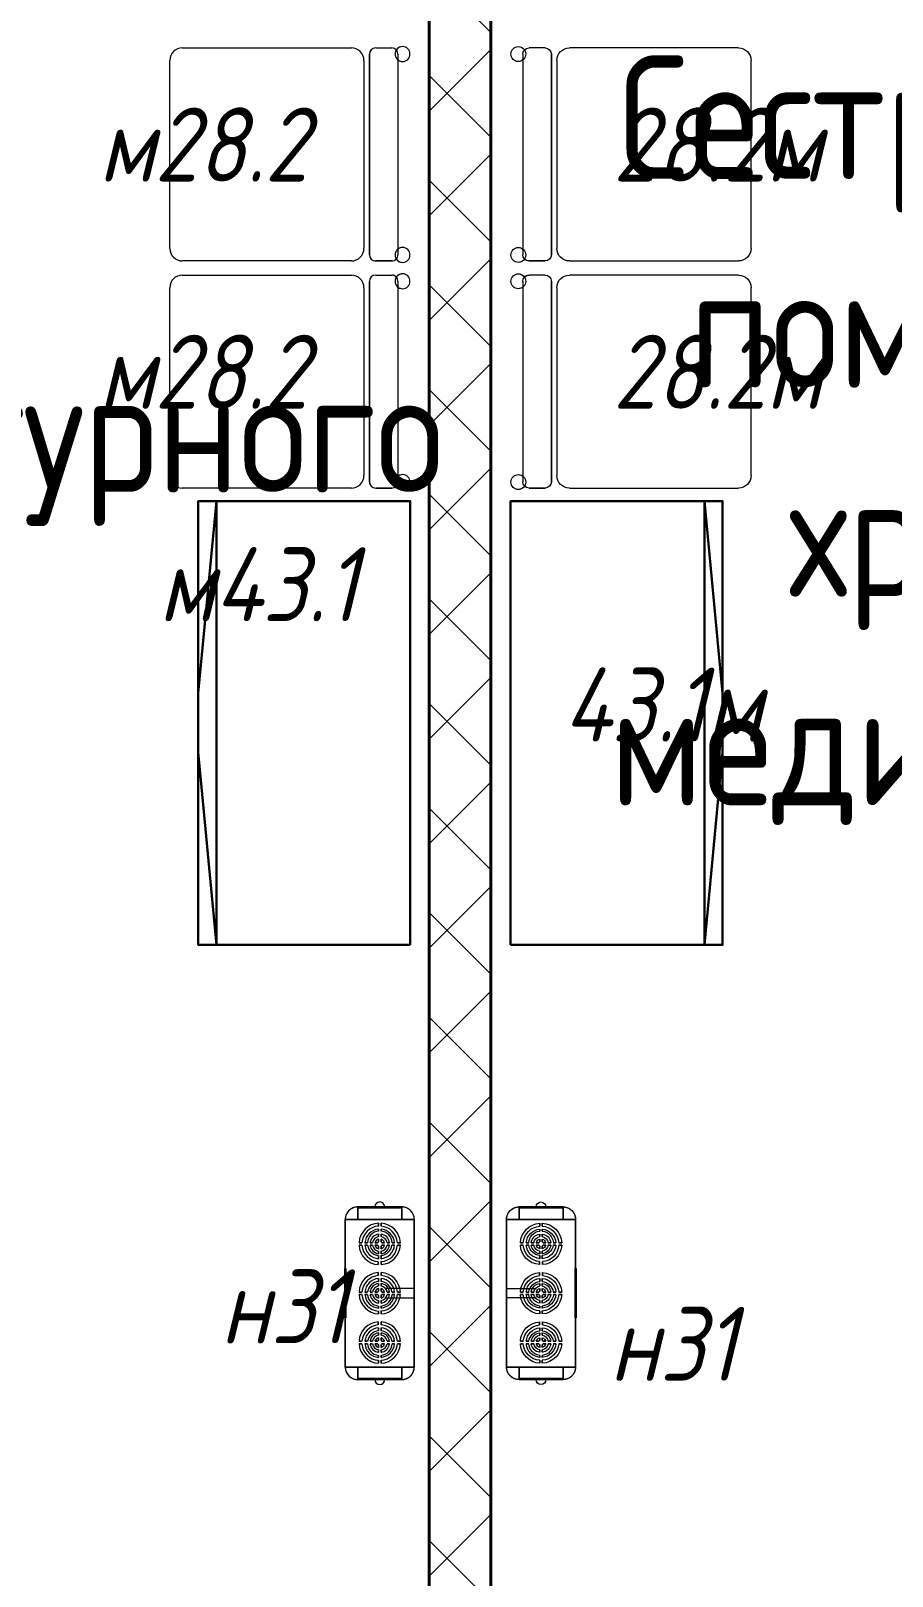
# Model space of a CAD drawing. Header units: millimetres. Extents: x -32954 to 151739, y -65671 to 56243.
# Drawn here: x -7208 to -5461, y -25708 to -22575 of the extents above; entities that cross this region are included whole.
import ezdxf

# ---------------------------------------------------------------- set-up
doc = ezdxf.new("R2010")
doc.units = ezdxf.units.MM
for name, color, linetype, lineweight in [('I-FURN', 7, 'Continuous', 9), ('I-FURN-IDEN', 7, 'Continuous', 9), ('M-EQPM', 7, 'Continuous', 9), ('M-EQPM-IDEN', 7, 'Continuous', 9), ('Марки помещений', 7, 'Continuous', 18), ('Стены разрез', 7, 'Continuous', 40), ('ТХ_оборудование', 6, 'Continuous', 30)]:
    doc.layers.add(name, color=color, linetype=linetype, lineweight=lineweight)
doc.styles.add('GOST Common', font='GOST_Common.ttf', dxfattribs={"width": 0.9, "height": 250})
doc.styles.add('GOST Common_I', font='GOST_Common Italic.ttf', dxfattribs={"width": 0.9, "height": 150})

# ---------------------------------------------------------------- blocks, each defined once
blk = doc.blocks.new('Н05-Н31_Бактерицидный облучатель_Дезар-3_5 - Н31_Дезар-5-8000921-О_ТХ_01')
at = {"layer": 'M-EQPM'}
for p, q in [((-44.6, 173), (-44.6, 175)), ((-44.6, 175), (-44.6, 149.6)), ((44.6, 175), (-44.6, 175)), ((44.6, 175), (-44.6, 175)), ((-44.6, 149.6), (-44.6, 175)), ((-44.6, 175), (-44.6, 173)), ((-44.6, 175), (44.6, 175)), ((-44.6, 149.6), (-44.6, 175)), ((-44.6, 175), (-44.6, 149.6)), ((-44.6, 173), (-44.6, 175)), ((-44.6, 175), (-44.6, 173)), ((44.6, 175), (-44.6, 175)), ((-44.6, 175), (44.6, 175)), ((-44.6, 173), (-44.6, 175)), ((-44.6, 175), (-44.6, 173)), ((-44.6, 149.6), (-44.6, 175)), ((-44.6, 175), (-44.6, 149.6)), ((-44.6, 149.6), (-44.6, 173)), ((44.6, 173), (-44.6, 173)), ((44.6, 173), (-44.6, 173)), ((-44.6, 173), (-44.6, 149.6)), ((-44.6, 173), (44.6, 173)), ((-44.6, 173), (44.6, 173)), ((44.6, 173), (-44.6, 173)), ((-44.6, 173), (44.6, 173)), ((-44.6, 173), (44.6, 173)), ((44.6, 173), (-44.6, 173)), ((-10, 175), (10, 175)), ((10, 175), (-10, 175)), ((-10, 175), (10, 175)), ((10, 175), (-10, 175)), ((-10, 175), (10, 175)), ((10, 175), (-10, 175)), ((44.6, 149.6), (44.6, 175)), ((44.6, 175), (44.6, 173)), ((44.6, 173), (44.6, 175)), ((44.6, 175), (44.6, 149.6)), ((44.6, 149.6), (44.6, 175)), ((44.6, 175), (44.6, 149.6)), ((44.6, 175), (44.6, 173)), ((44.6, 173), (44.6, 175)), ((44.6, 175), (44.6, 173)), ((44.6, 173), (44.6, 175)), ((44.6, 149.6), (44.6, 175)), ((44.6, 175), (44.6, 149.6)), ((44.6, 173), (44.6, 149.6)), ((44.6, 149.6), (44.6, 173)), ((-44.6, 149.6), (-70, 149.6)), ((-70, 149.6), (-44.6, 149.6)), ((-70, 149.6), (-70, -149.6)), ((-70, -149.6), (-70, 149.6)), ((-70, 149.6), (-70, -149.6)), ((70, 149.6), (-70, 149.6)), ((-70, 149.6), (-44.6, 149.6)), ((-70, 149.6), (-70, -149.6)), ((-44.6, 149.6), (-70, 149.6)), ((-70, 149.6), (-44.6, 149.6)), ((-44.6, 149.6), (-70, 149.6)), ((-70, 149.6), (70, 149.6)), ((-70, -149.6), (-70, 149.6)), ((44.6, 149.6), (-44.6, 149.6)), ((-44.6, 149.6), (44.6, 149.6)), ((44.6, 149.6), (-44.6, 149.6)), ((-44.6, 149.6), (44.6, 149.6)), ((-44.6, 149.6), (44.6, 149.6)), ((44.6, 149.6), (-44.6, 149.6)), ((-2.5, 142), (-2.5, 136)), ((-2.5, 136), (-2.5, 142)), ((-2.5, 136), (-2.5, 142)), ((-2.5, 142), (-2.5, 136)), ((-2.5, 130), (-2.5, 126)), ((-2.5, 126), (-2.5, 130)), ((-2.5, 126), (-2.5, 130)), ((-2.5, 130), (-2.5, 126)), ((2.5, 136), (2.5, 142)), ((2.5, 142), (2.5, 136)), ((2.5, 142), (2.5, 136)), ((2.5, 136), (2.5, 142)), ((2.5, 126), (2.5, 130)), ((2.5, 130), (2.5, 126)), ((2.5, 130), (2.5, 126)), ((2.5, 126), (2.5, 130)), ((44.6, 149.6), (70, 149.6)), ((70, 149.6), (44.6, 149.6)), ((44.6, 149.6), (70, 149.6)), ((44.6, 149.6), (70, 149.6)), ((70, 149.6), (44.6, 149.6)), ((70, 149.6), (44.6, 149.6)), ((70, -149.6), (70, 149.6)), ((70, 149.6), (70, -149.6)), ((70, -149.6), (70, 149.6)), ((70, 149.6), (70, -149.6)), ((70, -149.6), (70, 149.6)), ((-35.9, 102.5), (-41.9, 102.5)), ((-41.9, 102.5), (-35.9, 102.5)), ((-41.9, 102.5), (-35.9, 102.5)), ((-35.9, 102.5), (-41.9, 102.5)), ((-41.9, 97.5), (-35.9, 97.5)), ((-35.9, 97.5), (-41.9, 97.5)), ((-35.9, 97.5), (-41.9, 97.5)), ((-41.9, 97.5), (-35.9, 97.5)), ((-25, 102.5), (-29.9, 102.5)), ((-29.9, 102.5), (-25, 102.5)), ((-29.9, 102.5), (-25, 102.5)), ((-25, 102.5), (-29.9, 102.5)), ((-29.9, 97.5), (-24.7, 97.5)), ((-24.7, 97.5), (-29.9, 97.5)), ((-24.7, 97.5), (-29.9, 97.5)), ((-29.9, 97.5), (-24.7, 97.5)), ((-14.8, 102.5), (-19.8, 102.5)), ((-19.8, 102.5), (-14.8, 102.5)), ((-19.8, 102.5), (-14.8, 102.5)), ((-14.8, 102.5), (-19.8, 102.5)), ((-19.8, 97.5), (-14.8, 97.5)), ((-14.8, 97.5), (-19.8, 97.5)), ((-14.8, 97.5), (-19.8, 97.5)), ((-19.8, 97.5), (-14.8, 97.5)), ((-4.3, 102.5), (-9.7, 102.5)), ((-9.7, 102.5), (-4.3, 102.5)), ((-9.7, 102.5), (-4.3, 102.5)), ((-4.3, 102.5), (-9.7, 102.5)), ((-9.7, 97.5), (-4.3, 97.5)), ((-4.3, 97.5), (-9.7, 97.5)), ((-4.3, 97.5), (-9.7, 97.5)), ((-9.7, 97.5), (-4.3, 97.5)), ((-2.5, 119.8), (-2.5, 114.8)), ((-2.5, 114.8), (-2.5, 119.8)), ((-2.5, 114.8), (-2.5, 119.8)), ((-2.5, 119.8), (-2.5, 114.8)), ((-2.5, 109.7), (-2.5, 104.3)), ((-2.5, 104.3), (-2.5, 109.7)), ((-2.5, 104.3), (-2.5, 109.7)), ((-2.5, 109.7), (-2.5, 104.3)), ((-2.5, 95.7), (-2.5, 90.3)), ((-2.5, 90.3), (-2.5, 95.7)), ((-2.5, 90.3), (-2.5, 95.7)), ((-2.5, 95.7), (-2.5, 90.3)), ((2.5, 114.8), (2.5, 119.8)), ((2.5, 119.8), (2.5, 114.8)), ((2.5, 119.8), (2.5, 114.8)), ((2.5, 114.8), (2.5, 119.8)), ((2.5, 104.3), (2.5, 109.7)), ((2.5, 109.7), (2.5, 104.3)), ((2.5, 109.7), (2.5, 104.3)), ((2.5, 104.3), (2.5, 109.7)), ((2.5, 90.3), (2.5, 95.7)), ((2.5, 95.7), (2.5, 90.3)), ((2.5, 95.7), (2.5, 90.3)), ((2.5, 90.3), (2.5, 95.7)), ((9.7, 102.5), (4.3, 102.5)), ((4.3, 102.5), (9.7, 102.5)), ((4.3, 102.5), (9.7, 102.5)), ((9.7, 102.5), (4.3, 102.5)), ((4.3, 97.5), (9.7, 97.5)), ((9.7, 97.5), (4.3, 97.5)), ((9.7, 97.5), (4.3, 97.5)), ((4.3, 97.5), (9.7, 97.5)), ((19.8, 102.5), (14.8, 102.5)), ((14.8, 102.5), (19.8, 102.5)), ((14.8, 102.5), (19.8, 102.5)), ((19.8, 102.5), (14.8, 102.5)), ((14.8, 97.5), (19.8, 97.5)), ((19.8, 97.5), (14.8, 97.5)), ((19.8, 97.5), (14.8, 97.5)), ((14.8, 97.5), (19.8, 97.5)), ((24.7, 97.5), (30.1, 97.5)), ((30.1, 97.5), (24.7, 97.5)), ((30.1, 97.5), (24.7, 97.5)), ((24.7, 97.5), (30.1, 97.5)), ((30.1, 102.5), (25, 102.5)), ((25, 102.5), (30.1, 102.5)), ((25, 102.5), (30.1, 102.5)), ((30.1, 102.5), (25, 102.5)), ((42.1, 102.5), (36.1, 102.5)), ((36.1, 102.5), (42.1, 102.5)), ((36.1, 102.5), (42.1, 102.5)), ((42.1, 102.5), (36.1, 102.5)), ((36.1, 97.5), (42.1, 97.5)), ((42.1, 97.5), (36.1, 97.5)), ((42.1, 97.5), (36.1, 97.5)), ((36.1, 97.5), (42.1, 97.5)), ((-3, 64.1), (-3, 58)), ((-3, 58), (-3, 64.1)), ((-3, 58), (-3, 64.1)), ((-3, 64.1), (-3, 58)), ((-2.5, 85.2), (-2.5, 80.2)), ((-2.5, 80.2), (-2.5, 85.2)), ((-2.5, 80.2), (-2.5, 85.2)), ((-2.5, 85.2), (-2.5, 80.2)), ((-2.5, 76.3), (-2.5, 70)), ((-2.5, 70), (-2.5, 76.3)), ((-2.5, 70), (-2.5, 76.3)), ((-2.5, 76.3), (-2.5, 70)), ((2.5, 80.2), (2.5, 85.2)), ((2.5, 85.2), (2.5, 80.2)), ((2.5, 85.2), (2.5, 80.2)), ((2.5, 80.2), (2.5, 85.2)), ((2.5, 70), (2.5, 76.3)), ((2.5, 76.3), (2.5, 70)), ((2.5, 76.3), (2.5, 70)), ((2.5, 70), (2.5, 76.3)), ((3, 58), (3, 64)), ((3, 64), (3, 58)), ((3, 64), (3, 58)), ((3, 58), (3, 64)), ((-2.5, 42), (-2.5, 36)), ((-2.5, 36), (-2.5, 42)), ((-2.5, 36), (-2.5, 42)), ((-2.5, 42), (-2.5, 36)), ((2.5, 36), (2.5, 42)), ((2.5, 42), (2.5, 36)), ((2.5, 42), (2.5, 36)), ((2.5, 36), (2.5, 42)), ((71, 50), (69, 50)), ((69, 50), (69, -50)), ((69, -50), (69, 50)), ((71, 50), (71, -50)), ((71, -50), (71, 50)), ((-10, 9.3), (-70, 9.3)), ((-70, 0), (-70, 0)), ((-70, 0), (-70, 0)), ((-35.9, 2.5), (-41.9, 2.5)), ((-41.9, 2.5), (-35.9, 2.5)), ((-41.9, 2.5), (-35.9, 2.5)), ((-35.9, 2.5), (-41.9, 2.5)), ((-25, 2.5), (-29.9, 2.5)), ((-29.9, 2.5), (-25, 2.5)), ((-29.9, 2.5), (-25, 2.5)), ((-25, 2.5), (-29.9, 2.5)), ((-14.8, 2.5), (-19.8, 2.5)), ((-19.8, 2.5), (-14.8, 2.5)), ((-19.8, 2.5), (-14.8, 2.5)), ((-14.8, 2.5), (-19.8, 2.5)), ((-10, 0), (-10, 0)), ((-10, 0), (-10, 0)), ((-4.3, 2.5), (-9.7, 2.5)), ((-9.7, 2.5), (-4.3, 2.5)), ((-9.7, 2.5), (-4.3, 2.5)), ((-4.3, 2.5), (-9.7, 2.5)), ((-2.5, 30), (-2.5, 26)), ((-2.5, 26), (-2.5, 30)), ((-2.5, 26), (-2.5, 30)), ((-2.5, 30), (-2.5, 26)), ((-2.5, 19.8), (-2.5, 14.8)), ((-2.5, 14.8), (-2.5, 19.8)), ((-2.5, 14.8), (-2.5, 19.8)), ((-2.5, 19.8), (-2.5, 14.8)), ((-2.5, 9.7), (-2.5, 4.3)), ((-2.5, 4.3), (-2.5, 9.7)), ((-2.5, 4.3), (-2.5, 9.7)), ((-2.5, 9.7), (-2.5, 4.3)), ((2.5, 26), (2.5, 30)), ((2.5, 30), (2.5, 26)), ((2.5, 30), (2.5, 26)), ((2.5, 26), (2.5, 30)), ((2.5, 14.8), (2.5, 19.8)), ((2.5, 19.8), (2.5, 14.8)), ((2.5, 19.8), (2.5, 14.8)), ((2.5, 14.8), (2.5, 19.8)), ((2.5, 4.3), (2.5, 9.7)), ((2.5, 9.7), (2.5, 4.3)), ((2.5, 9.7), (2.5, 4.3)), ((2.5, 4.3), (2.5, 9.7)), ((9.7, 2.5), (4.3, 2.5)), ((4.3, 2.5), (9.7, 2.5)), ((4.3, 2.5), (9.7, 2.5)), ((9.7, 2.5), (4.3, 2.5)), ((19.8, 2.5), (14.8, 2.5)), ((14.8, 2.5), (19.8, 2.5)), ((14.8, 2.5), (19.8, 2.5)), ((19.8, 2.5), (14.8, 2.5)), ((30.1, 2.5), (25, 2.5)), ((25, 2.5), (30.1, 2.5)), ((25, 2.5), (30.1, 2.5)), ((30.1, 2.5), (25, 2.5)), ((42.1, 2.5), (36.1, 2.5)), ((36.1, 2.5), (42.1, 2.5)), ((36.1, 2.5), (42.1, 2.5)), ((42.1, 2.5), (36.1, 2.5)), ((69, 17.5), (69, -17.5)), ((69, -17.5), (69, 17.5)), ((71, 17.5), (69, 17.5)), ((69, 17.5), (71, 17.5)), ((69, 17.5), (69, -17.5)), ((69, -17.5), (69, 17.5)), ((71, 17.5), (69, 17.5)), ((69, 17.5), (71, 17.5)), ((71, 17.5), (71, -17.5)), ((71, -17.5), (71, 17.5)), ((71, 17.5), (71, -17.5)), ((71, -17.5), (71, 17.5)), ((-70, -9.3), (-10, -9.3)), ((-41.9, -2.5), (-35.9, -2.5)), ((-35.9, -2.5), (-41.9, -2.5)), ((-35.9, -2.5), (-41.9, -2.5)), ((-41.9, -2.5), (-35.9, -2.5)), ((-29.9, -2.5), (-24.7, -2.5)), ((-24.7, -2.5), (-29.9, -2.5)), ((-24.7, -2.5), (-29.9, -2.5)), ((-29.9, -2.5), (-24.7, -2.5)), ((-19.8, -2.5), (-14.8, -2.5)), ((-14.8, -2.5), (-19.8, -2.5)), ((-14.8, -2.5), (-19.8, -2.5)), ((-19.8, -2.5), (-14.8, -2.5)), ((-9.7, -2.5), (-4.3, -2.5)), ((-4.3, -2.5), (-9.7, -2.5)), ((-4.3, -2.5), (-9.7, -2.5)), ((-9.7, -2.5), (-4.3, -2.5)), ((-2.5, -4.3), (-2.5, -9.7)), ((-2.5, -9.7), (-2.5, -4.3)), ((-2.5, -9.7), (-2.5, -4.3)), ((-2.5, -4.3), (-2.5, -9.7)), ((-2.5, -14.8), (-2.5, -19.8)), ((-2.5, -19.8), (-2.5, -14.8)), ((-2.5, -19.8), (-2.5, -14.8)), ((-2.5, -14.8), (-2.5, -19.8)), ((-2.5, -23.7), (-2.5, -30)), ((-2.5, -30), (-2.5, -23.7)), ((-2.5, -30), (-2.5, -23.7)), ((-2.5, -23.7), (-2.5, -30)), ((2.5, -9.7), (2.5, -4.3)), ((2.5, -4.3), (2.5, -9.7)), ((2.5, -4.3), (2.5, -9.7)), ((2.5, -9.7), (2.5, -4.3)), ((2.5, -19.8), (2.5, -14.8)), ((2.5, -14.8), (2.5, -19.8)), ((2.5, -14.8), (2.5, -19.8)), ((2.5, -19.8), (2.5, -14.8)), ((2.5, -30), (2.5, -23.7)), ((2.5, -23.7), (2.5, -30)), ((2.5, -23.7), (2.5, -30)), ((2.5, -30), (2.5, -23.7)), ((4.3, -2.5), (9.7, -2.5)), ((9.7, -2.5), (4.3, -2.5)), ((9.7, -2.5), (4.3, -2.5)), ((4.3, -2.5), (9.7, -2.5)), ((14.8, -2.5), (19.8, -2.5)), ((19.8, -2.5), (14.8, -2.5)), ((19.8, -2.5), (14.8, -2.5)), ((14.8, -2.5), (19.8, -2.5)), ((24.7, -2.5), (30.1, -2.5)), ((30.1, -2.5), (24.7, -2.5)), ((30.1, -2.5), (24.7, -2.5)), ((24.7, -2.5), (30.1, -2.5)), ((36.1, -2.5), (42.1, -2.5)), ((42.1, -2.5), (36.1, -2.5)), ((42.1, -2.5), (36.1, -2.5)), ((36.1, -2.5), (42.1, -2.5)), ((69, -17.5), (71, -17.5)), ((69, -17.5), (71, -17.5)), ((69, -17.5), (71, -17.5)), ((69, -17.5), (71, -17.5)), ((-3, -35.9), (-3, -42)), ((-3, -42), (-3, -35.9)), ((-3, -42), (-3, -35.9)), ((-3, -35.9), (-3, -42)), ((-3, -58), (-3, -64.1)), ((-3, -64.1), (-3, -58)), ((-3, -64.1), (-3, -58)), ((-3, -58), (-3, -64.1)), ((3, -42), (3, -36)), ((3, -36), (3, -42)), ((3, -36), (3, -42)), ((3, -42), (3, -36)), ((3, -64), (3, -58)), ((3, -58), (3, -64)), ((3, -58), (3, -64)), ((3, -64), (3, -58)), ((69, -50), (71, -50)), ((-2.5, -70), (-2.5, -76.3)), ((-2.5, -76.3), (-2.5, -70)), ((-2.5, -76.3), (-2.5, -70)), ((-2.5, -70), (-2.5, -76.3)), ((-2.5, -80.2), (-2.5, -85.2)), ((-2.5, -85.2), (-2.5, -80.2)), ((-2.5, -85.2), (-2.5, -80.2)), ((-2.5, -80.2), (-2.5, -85.2)), ((-2.5, -90.3), (-2.5, -95.7)), ((-2.5, -95.7), (-2.5, -90.3)), ((-2.5, -95.7), (-2.5, -90.3)), ((-2.5, -90.3), (-2.5, -95.7)), ((2.5, -76.3), (2.5, -70)), ((2.5, -70), (2.5, -76.3)), ((2.5, -70), (2.5, -76.3)), ((2.5, -76.3), (2.5, -70)), ((2.5, -85.2), (2.5, -80.2)), ((2.5, -80.2), (2.5, -85.2)), ((2.5, -80.2), (2.5, -85.2)), ((2.5, -85.2), (2.5, -80.2)), ((2.5, -95.7), (2.5, -90.3)), ((2.5, -90.3), (2.5, -95.7)), ((2.5, -90.3), (2.5, -95.7)), ((2.5, -95.7), (2.5, -90.3)), ((-35.9, -97.5), (-41.9, -97.5)), ((-41.9, -97.5), (-35.9, -97.5)), ((-41.9, -97.5), (-35.9, -97.5)), ((-35.9, -97.5), (-41.9, -97.5)), ((-41.9, -102.5), (-35.9, -102.5)), ((-35.9, -102.5), (-41.9, -102.5)), ((-35.9, -102.5), (-41.9, -102.5)), ((-41.9, -102.5), (-35.9, -102.5)), ((-24.7, -97.5), (-29.9, -97.5)), ((-29.9, -97.5), (-24.7, -97.5)), ((-29.9, -97.5), (-24.7, -97.5)), ((-24.7, -97.5), (-29.9, -97.5)), ((-29.9, -102.5), (-25, -102.5)), ((-25, -102.5), (-29.9, -102.5)), ((-25, -102.5), (-29.9, -102.5)), ((-29.9, -102.5), (-25, -102.5)), ((-14.8, -97.5), (-19.8, -97.5)), ((-19.8, -97.5), (-14.8, -97.5)), ((-19.8, -97.5), (-14.8, -97.5)), ((-14.8, -97.5), (-19.8, -97.5)), ((-19.8, -102.5), (-14.8, -102.5)), ((-14.8, -102.5), (-19.8, -102.5)), ((-14.8, -102.5), (-19.8, -102.5)), ((-19.8, -102.5), (-14.8, -102.5)), ((-4.3, -97.5), (-9.7, -97.5)), ((-9.7, -97.5), (-4.3, -97.5)), ((-9.7, -97.5), (-4.3, -97.5)), ((-4.3, -97.5), (-9.7, -97.5)), ((-9.7, -102.5), (-4.3, -102.5)), ((-4.3, -102.5), (-9.7, -102.5)), ((-4.3, -102.5), (-9.7, -102.5)), ((-9.7, -102.5), (-4.3, -102.5)), ((-2.5, -104.3), (-2.5, -109.7)), ((-2.5, -109.7), (-2.5, -104.3)), ((-2.5, -109.7), (-2.5, -104.3)), ((-2.5, -104.3), (-2.5, -109.7)), ((-2.5, -114.8), (-2.5, -119.8)), ((-2.5, -119.8), (-2.5, -114.8)), ((-2.5, -119.8), (-2.5, -114.8)), ((-2.5, -114.8), (-2.5, -119.8)), ((2.5, -109.7), (2.5, -104.3)), ((2.5, -104.3), (2.5, -109.7)), ((2.5, -104.3), (2.5, -109.7)), ((2.5, -109.7), (2.5, -104.3)), ((2.5, -119.8), (2.5, -114.8)), ((2.5, -114.8), (2.5, -119.8)), ((2.5, -114.8), (2.5, -119.8)), ((2.5, -119.8), (2.5, -114.8)), ((9.7, -97.5), (4.3, -97.5)), ((4.3, -97.5), (9.7, -97.5)), ((4.3, -97.5), (9.7, -97.5)), ((9.7, -97.5), (4.3, -97.5)), ((4.3, -102.5), (9.7, -102.5)), ((9.7, -102.5), (4.3, -102.5)), ((9.7, -102.5), (4.3, -102.5)), ((4.3, -102.5), (9.7, -102.5)), ((19.8, -97.5), (14.8, -97.5)), ((14.8, -97.5), (19.8, -97.5)), ((14.8, -97.5), (19.8, -97.5)), ((19.8, -97.5), (14.8, -97.5)), ((14.8, -102.5), (19.8, -102.5)), ((19.8, -102.5), (14.8, -102.5)), ((19.8, -102.5), (14.8, -102.5)), ((14.8, -102.5), (19.8, -102.5)), ((30.1, -97.5), (24.7, -97.5)), ((24.7, -97.5), (30.1, -97.5)), ((24.7, -97.5), (30.1, -97.5)), ((30.1, -97.5), (24.7, -97.5)), ((25, -102.5), (30.1, -102.5)), ((30.1, -102.5), (25, -102.5)), ((30.1, -102.5), (25, -102.5)), ((25, -102.5), (30.1, -102.5)), ((42.1, -97.5), (36.1, -97.5)), ((36.1, -97.5), (42.1, -97.5)), ((36.1, -97.5), (42.1, -97.5)), ((42.1, -97.5), (36.1, -97.5)), ((36.1, -102.5), (42.1, -102.5)), ((42.1, -102.5), (36.1, -102.5)), ((42.1, -102.5), (36.1, -102.5)), ((36.1, -102.5), (42.1, -102.5)), ((-44.6, -149.6), (-70, -149.6)), ((-70, -149.6), (-44.6, -149.6)), ((-44.6, -149.6), (-70, -149.6)), ((-70, -149.6), (70, -149.6)), ((70, -149.6), (-70, -149.6)), ((-70, -149.6), (-44.6, -149.6)), ((-44.6, -149.6), (-70, -149.6)), ((-70, -149.6), (-44.6, -149.6)), ((-44.6, -149.6), (-44.6, -173)), ((-44.6, -175), (-44.6, -149.6)), ((44.6, -149.6), (-44.6, -149.6)), ((-44.6, -149.6), (44.6, -149.6)), ((-44.6, -149.6), (-44.6, -175)), ((-44.6, -175), (-44.6, -149.6)), ((-44.6, -149.6), (-44.6, -175)), ((-44.6, -173), (-44.6, -149.6)), ((44.6, -149.6), (-44.6, -149.6)), ((-44.6, -149.6), (44.6, -149.6)), ((44.6, -149.6), (-44.6, -149.6)), ((-44.6, -149.6), (44.6, -149.6)), ((-44.6, -149.6), (-44.6, -175)), ((-44.6, -175), (-44.6, -149.6)), ((-2.5, -126), (-2.5, -130)), ((-2.5, -130), (-2.5, -126)), ((-2.5, -130), (-2.5, -126)), ((-2.5, -126), (-2.5, -130)), ((-2.5, -136), (-2.5, -142)), ((-2.5, -142), (-2.5, -136)), ((-2.5, -142), (-2.5, -136)), ((-2.5, -136), (-2.5, -142)), ((2.5, -130), (2.5, -126)), ((2.5, -126), (2.5, -130)), ((2.5, -126), (2.5, -130)), ((2.5, -130), (2.5, -126)), ((2.5, -142), (2.5, -136)), ((2.5, -136), (2.5, -142)), ((2.5, -136), (2.5, -142)), ((2.5, -142), (2.5, -136)), ((44.6, -149.6), (44.6, -175)), ((44.6, -173), (44.6, -149.6)), ((44.6, -149.6), (70, -149.6)), ((70, -149.6), (44.6, -149.6)), ((44.6, -149.6), (44.6, -175)), ((44.6, -175), (44.6, -149.6)), ((44.6, -149.6), (44.6, -173)), ((44.6, -175), (44.6, -149.6)), ((70, -149.6), (44.6, -149.6)), ((44.6, -149.6), (70, -149.6)), ((44.6, -149.6), (70, -149.6)), ((70, -149.6), (44.6, -149.6)), ((44.6, -149.6), (44.6, -175)), ((44.6, -175), (44.6, -149.6)), ((-44.6, -173), (-44.6, -175)), ((44.6, -173), (-44.6, -173)), ((44.6, -173), (-44.6, -173)), ((-44.6, -175), (-44.6, -173)), ((-44.6, -173), (44.6, -173)), ((-44.6, -173), (44.6, -173)), ((-44.6, -175), (-44.6, -173)), ((-44.6, -173), (44.6, -173)), ((44.6, -173), (-44.6, -173)), ((-44.6, -173), (-44.6, -175)), ((44.6, -173), (-44.6, -173)), ((-44.6, -175), (-44.6, -173)), ((-44.6, -173), (44.6, -173)), ((-44.6, -173), (-44.6, -175)), ((-44.6, -175), (44.6, -175)), ((44.6, -175), (-44.6, -175)), ((-44.6, -175), (44.6, -175)), ((-44.6, -175), (44.6, -175)), ((44.6, -175), (-44.6, -175)), ((10, -175), (-10, -175)), ((-10, -175), (10, -175)), ((10, -175), (-10, -175)), ((-10, -175), (10, -175)), ((10, -175), (-10, -175)), ((-10, -175), (10, -175)), ((44.6, -175), (44.6, -173)), ((44.6, -173), (44.6, -175)), ((44.6, -173), (44.6, -175)), ((44.6, -175), (44.6, -173)), ((44.6, -173), (44.6, -175)), ((44.6, -175), (44.6, -173))]:
    blk.add_line(p, q, dxfattribs=at)
at = {"layer": 'M-EQPM', "flags": 128}
for points in [[(-44.6, 175), (-45.6, 175), (-46.6, 174.9), (-47.6, 174.8), (-48.6, 174.7), (-49.6, 174.5), (-50.6, 174.3), (-51.6, 174), (-52.6, 173.7), (-53.5, 173.4), (-54.5, 173), (-55.4, 172.6), (-56.3, 172.1), (-57.2, 171.6), (-58.1, 171.1), (-58.9, 170.6), (-59.8, 170), (-60.6, 169.3), (-61.3, 168.7), (-62.1, 168), (-62.8, 167.3), (-63.5, 166.5), (-64.2, 165.8), (-64.8, 165), (-65.4, 164.2), (-66, 163.3), (-66.5, 162.4), (-67, 161.6), (-67.5, 160.7), (-67.9, 159.7), (-68.3, 158.8), (-68.6, 157.8), (-68.9, 156.9), (-69.2, 155.9), (-69.4, 154.9), (-69.6, 153.9), (-69.8, 152.9), (-69.9, 151.9), (-70, 150.9), (-70, 149.8), (-70, 149.6)], [(70, 149.6), (70, 150.6), (69.9, 151.6), (69.8, 152.6), (69.7, 153.6), (69.5, 154.6), (69.3, 155.6), (69, 156.6), (68.7, 157.6), (68.4, 158.5), (68, 159.5), (67.6, 160.4), (67.1, 161.3), (66.6, 162.2), (66.1, 163.1), (65.6, 163.9), (65, 164.8), (64.3, 165.6), (63.7, 166.3), (63, 167.1), (62.3, 167.8), (61.5, 168.5), (60.8, 169.2), (60, 169.8), (59.2, 170.4), (58.3, 171), (57.4, 171.5), (56.6, 172), (55.7, 172.5), (54.7, 172.9), (53.8, 173.3), (52.8, 173.6), (51.9, 173.9), (50.9, 174.2), (49.9, 174.4), (48.9, 174.6), (47.9, 174.8), (46.9, 174.9), (45.9, 175), (44.8, 175), (44.6, 175)], [(-70, -149.6), (-70, -150.6), (-69.9, -151.6), (-69.8, -152.6), (-69.7, -153.6), (-69.5, -154.6), (-69.3, -155.6), (-69, -156.6), (-68.7, -157.6), (-68.4, -158.5), (-68, -159.5), (-67.6, -160.4), (-67.1, -161.3), (-66.6, -162.2), (-66.1, -163.1), (-65.6, -163.9), (-65, -164.8), (-64.3, -165.6), (-63.7, -166.3), (-63, -167.1), (-62.3, -167.8), (-61.5, -168.5), (-60.8, -169.2), (-60, -169.8), (-59.2, -170.4), (-58.3, -171), (-57.4, -171.5), (-56.6, -172), (-55.7, -172.5), (-54.7, -172.9), (-53.8, -173.3), (-52.8, -173.6), (-51.9, -173.9), (-50.9, -174.2), (-49.9, -174.4), (-48.9, -174.6), (-47.9, -174.8), (-46.9, -174.9), (-45.9, -175), (-44.8, -175), (-44.6, -175)], [(44.6, -175), (45.6, -175), (46.6, -174.9), (47.6, -174.8), (48.6, -174.7), (49.6, -174.5), (50.6, -174.3), (51.6, -174), (52.6, -173.7), (53.5, -173.4), (54.5, -173), (55.4, -172.6), (56.3, -172.1), (57.2, -171.6), (58.1, -171.1), (58.9, -170.6), (59.8, -170), (60.6, -169.3), (61.3, -168.7), (62.1, -168), (62.8, -167.3), (63.5, -166.5), (64.2, -165.8), (64.8, -165), (65.4, -164.2), (66, -163.3), (66.5, -162.4), (67, -161.6), (67.5, -160.7), (67.9, -159.7), (68.3, -158.8), (68.6, -157.8), (68.9, -156.9), (69.2, -155.9), (69.4, -154.9), (69.6, -153.9), (69.8, -152.9), (69.9, -151.9), (70, -150.9), (70, -149.8), (70, -149.6)]]:
    blk.add_lwpolyline(points, dxfattribs=at)
at = {"layer": 'M-EQPM'}
for centre, radius, start, end in [((-44.6, 149.6), 25.4, 90, 180), ((-44.6, 149.6), 25.4, 90, 180), ((-44.6, 149.6), 25.4, 90, 180), ((-44.6, 149.6), 25.4, 90, 180), ((0, 175), 10, 360, 180), ((0, 175), 10, 0, 180), ((0, 175), 10, 360, 180), ((0, 175), 10, 0, 180), ((0, 175), 10, 360, 180), ((0, 175), 10, 360, 180), ((44.6, 149.6), 25.4, 0, 90), ((44.6, 149.6), 25.4, 360, 90), ((44.6, 149.6), 25.4, 0, 90), ((44.6, 149.6), 25.4, 360, 90), ((0.1, 100), 42.1, 93.5613, 176.5863), ((0.1, 100), 42.1, 93.5613, 176.5863), ((0.1, 100), 42.1, 93.5613, 176.5863), ((0.1, 100), 42.1, 93.5613, 176.5863), ((0.1, 100), 36.1, 94.1546, 176.0176), ((0.1, 100), 36.1, 94.1546, 176.0176), ((0.1, 100), 36.1, 94.1546, 176.0176), ((0.1, 100), 36.1, 94.1546, 176.0176), ((0.1, 100), 30.1, 94.9855, 175.2214), ((0.1, 100), 30.1, 94.9855, 175.2214), ((0.1, 100), 30.1, 94.9855, 175.2214), ((0.1, 100), 30.1, 94.9855, 175.2214), ((0, 101.1), 25, 95.7391, 176.8404), ((0, 101.1), 25, 95.7391, 176.8404), ((0, 101.1), 25, 95.7391, 176.8404), ((0, 101.1), 25, 95.7391, 176.8404), ((0.1, 100), 42.1, 3.4137, 86.7479), ((0.1, 100), 42.1, 3.4137, 86.7479), ((0.1, 100), 42.1, 3.4137, 86.7479), ((0.1, 100), 42.1, 3.4137, 86.7479), ((0.1, 100), 36.1, 3.9824, 86.2063), ((0.1, 100), 36.1, 3.9824, 86.2063), ((0.1, 100), 36.1, 3.9824, 86.2063), ((0.1, 100), 36.1, 3.9824, 86.2063), ((0.1, 100), 30.1, 4.7786, 85.4479), ((0.1, 100), 30.1, 4.7786, 85.4479), ((0.1, 100), 30.1, 4.7786, 85.4479), ((0.1, 100), 30.1, 4.7786, 85.4479), ((0, 101.1), 25, 3.1596, 84.2609), ((0, 101.1), 25, 3.1596, 84.2609), ((0, 101.1), 25, 3.1596, 84.2609), ((0, 101.1), 25, 3.1596, 84.2609), ((0.1, 100), 42.1, 183.3997, 265.7268), ((0.1, 100), 42.1, 183.3997, 265.7268), ((0.1, 100), 42.1, 183.3997, 265.7268), ((0.1, 100), 42.1, 183.3997, 265.7268), ((0.1, 100), 36.1, 183.9661, 265.0144), ((0.1, 100), 36.1, 183.9661, 265.0144), ((0.1, 100), 36.1, 183.9661, 265.0144), ((0.1, 100), 36.1, 183.9661, 265.0144), ((0.1, 100), 30.1, 184.7591, 265.0144), ((0.1, 100), 30.1, 184.7591, 265.0144), ((0.1, 100), 30.1, 184.7591, 265.0144), ((0.1, 100), 30.1, 184.7591, 265.0144), ((0, 101.1), 25, 188.3307, 264.2606), ((0, 101.1), 25, 188.3307, 264.2606), ((0, 101.1), 25, 188.3307, 264.2606), ((0, 101.1), 25, 188.3307, 264.2606), ((0, 100), 20, 97.1808, 172.8192), ((0, 100), 20, 97.1808, 172.8192), ((0, 100), 20, 97.1808, 172.8192), ((0, 100), 20, 97.1808, 172.8192), ((0, 100), 20, 187.1808, 262.8192), ((0, 100), 20, 187.1808, 262.8192), ((0, 100), 20, 187.1808, 262.8192), ((0, 100), 20, 187.1808, 262.8192), ((0, 100), 15, 99.5941, 170.4059), ((0, 100), 15, 99.5941, 170.4059), ((0, 100), 15, 99.5941, 170.4059), ((0, 100), 15, 99.5941, 170.4059), ((0, 100), 15, 189.5941, 260.4059), ((0, 100), 15, 189.5941, 260.4059), ((0, 100), 15, 189.5941, 260.4059), ((0, 100), 15, 189.5941, 260.4059), ((0, 100), 10, 104.4778, 165.527), ((0, 100), 10, 104.4778, 165.527), ((0, 100), 10, 104.4778, 165.527), ((0, 100), 10, 104.4778, 165.527), ((0, 100), 10, 194.4775, 255.5225), ((0, 100), 10, 194.4775, 255.5225), ((0, 100), 10, 194.4775, 255.5225), ((0, 100), 10, 194.4775, 255.5225), ((0, 100), 5, 120.0027, 150.008), ((0, 100), 5, 120.0027, 150.008), ((0, 100), 5, 120.0027, 150.008), ((0, 100), 5, 120.0027, 150.008), ((0, 100), 5, 210, 240), ((0, 100), 5, 210, 240), ((0, 100), 5, 210, 240), ((0, 100), 5, 210, 240), ((0, 100), 20, 7.1808, 82.8192), ((0, 100), 20, 7.1808, 82.8192), ((0, 100), 20, 7.1808, 82.8192), ((0, 100), 20, 7.1808, 82.8192), ((0, 100), 15, 9.5941, 80.4059), ((0, 100), 15, 9.5941, 80.4059), ((0, 100), 15, 9.5941, 80.4059), ((0, 100), 15, 9.5941, 80.4059), ((0, 100), 10, 14.473, 75.5222), ((0, 100), 10, 14.473, 75.5222), ((0, 100), 10, 14.473, 75.5222), ((0, 100), 10, 14.473, 75.5222), ((0, 100), 5, 29.992, 59.9973), ((0, 100), 5, 29.992, 59.9973), ((0, 100), 5, 29.992, 59.9973), ((0, 100), 5, 29.992, 59.9973), ((0, 101.1), 25, 275.7394, 351.6693), ((0.1, 100), 30.1, 274.5523, 355.2409), ((0, 100), 20, 277.1808, 352.8192), ((0, 100), 15, 279.5941, 350.4059), ((0, 100), 10, 284.4775, 345.5225), ((0, 100), 5, 300, 330), ((0.1, 100), 30.1, 274.5523, 355.2409), ((0, 101.1), 25, 275.7394, 351.6693), ((0, 100), 15, 279.5941, 350.4059), ((0, 100), 20, 277.1808, 352.8192), ((0, 100), 5, 300, 330), ((0, 100), 10, 284.4775, 345.5225), ((0.1, 100), 30.1, 274.5523, 355.2409), ((0, 101.1), 25, 275.7394, 351.6693), ((0, 100), 15, 279.5941, 350.4059), ((0, 100), 20, 277.1808, 352.8192), ((0, 100), 10, 284.4775, 345.5225), ((0, 100), 5, 300, 330), ((0, 101.1), 25, 275.7394, 351.6693), ((0.1, 100), 30.1, 274.5523, 355.2409), ((0, 100), 20, 277.1808, 352.8192), ((0, 100), 15, 279.5941, 350.4059), ((0, 100), 10, 284.4775, 345.5225), ((0, 100), 5, 300, 330), ((0.1, 100), 36.1, 274.5523, 356.0339), ((0.1, 100), 42.1, 273.902, 356.6003), ((0.1, 100), 42.1, 273.902, 356.6003), ((0.1, 100), 36.1, 274.5523, 356.0339), ((0.1, 100), 42.1, 273.902, 356.6003), ((0.1, 100), 36.1, 274.5523, 356.0339), ((0.1, 100), 36.1, 274.5523, 356.0339), ((0.1, 100), 42.1, 273.902, 356.6003), ((0.1, 0), 42.1, 93.5613, 176.5863), ((0.1, 0), 42.1, 93.5613, 176.5863), ((0.1, 0), 42.1, 93.5613, 176.5863), ((0.1, 0), 42.1, 93.5613, 176.5863), ((0.1, 0), 36.1, 94.1546, 176.0176), ((0.1, 0), 36.1, 94.1546, 176.0176), ((0.1, 0), 36.1, 94.1546, 176.0176), ((0.1, 0), 36.1, 94.1546, 176.0176), ((0.1, 0), 42.1, 3.4137, 86.7479), ((0.1, 0), 42.1, 3.4137, 86.7479), ((0.1, 0), 42.1, 3.4137, 86.7479), ((0.1, 0), 42.1, 3.4137, 86.7479), ((0.1, 0), 36.1, 3.9824, 86.2063), ((0.1, 0), 36.1, 3.9824, 86.2063), ((0.1, 0), 36.1, 3.9824, 86.2063), ((0.1, 0), 36.1, 3.9824, 86.2063), ((0.1, 0), 30.1, 94.9855, 175.2214), ((0.1, 0), 30.1, 94.9855, 175.2214), ((0.1, 0), 30.1, 94.9855, 175.2214), ((0.1, 0), 30.1, 94.9855, 175.2214), ((0, 1.1), 25, 95.7391, 176.8404), ((0, 1.1), 25, 95.7391, 176.8404), ((0, 1.1), 25, 95.7391, 176.8404), ((0, 1.1), 25, 95.7391, 176.8404), ((0, 0), 20, 97.1808, 172.8192), ((0, 0), 20, 97.1808, 172.8192), ((0, 0), 20, 97.1808, 172.8192), ((0, 0), 20, 97.1808, 172.8192), ((0, 0), 15, 99.5941, 170.4059), ((0, 0), 15, 99.5941, 170.4059), ((0, 0), 15, 99.5941, 170.4059), ((0, 0), 15, 99.5941, 170.4059), ((0, 0), 10, 104.4778, 165.527), ((0, 0), 10, 104.4778, 165.527), ((0, 0), 10, 104.4778, 165.527), ((0, 0), 10, 104.4778, 165.527), ((0, 0), 5, 120.0027, 150.008), ((0, 0), 5, 120.0027, 150.008), ((0, 0), 5, 120.0027, 150.008), ((0, 0), 5, 120.0027, 150.008), ((0.1, 0), 30.1, 4.7786, 85.4479), ((0.1, 0), 30.1, 4.7786, 85.4479), ((0.1, 0), 30.1, 4.7786, 85.4479), ((0.1, 0), 30.1, 4.7786, 85.4479), ((0, 1.1), 25, 3.1596, 84.2609), ((0, 1.1), 25, 3.1596, 84.2609), ((0, 1.1), 25, 3.1596, 84.2609), ((0, 1.1), 25, 3.1596, 84.2609), ((0, 0), 20, 7.1808, 82.8192), ((0, 0), 20, 7.1808, 82.8192), ((0, 0), 20, 7.1808, 82.8192), ((0, 0), 20, 7.1808, 82.8192), ((0, 0), 15, 9.5941, 80.4059), ((0, 0), 15, 9.5941, 80.4059), ((0, 0), 15, 9.5941, 80.4059), ((0, 0), 15, 9.5941, 80.4059), ((0, 0), 10, 14.473, 75.5222), ((0, 0), 10, 14.473, 75.5222), ((0, 0), 10, 14.473, 75.5222), ((0, 0), 10, 14.473, 75.5222), ((0, 0), 5, 29.992, 59.9973), ((0, 0), 5, 29.992, 59.9973), ((0, 0), 5, 29.992, 59.9973), ((0, 0), 5, 29.992, 59.9973), ((0.1, 0), 42.1, 183.3997, 265.7268), ((0.1, 0), 42.1, 183.3997, 265.7268), ((0.1, 0), 42.1, 183.3997, 265.7268), ((0.1, 0), 42.1, 183.3997, 265.7268), ((0.1, 0), 36.1, 183.9661, 265.0144), ((0.1, 0), 36.1, 183.9661, 265.0144), ((0.1, 0), 36.1, 183.9661, 265.0144), ((0.1, 0), 36.1, 183.9661, 265.0144), ((0.1, 0), 30.1, 184.7591, 265.0144), ((0.1, 0), 30.1, 184.7591, 265.0144), ((0.1, 0), 30.1, 184.7591, 265.0144), ((0.1, 0), 30.1, 184.7591, 265.0144), ((0, 1.1), 25, 188.3307, 264.2606), ((0, 1.1), 25, 188.3307, 264.2606), ((0, 1.1), 25, 188.3307, 264.2606), ((0, 1.1), 25, 188.3307, 264.2606), ((0, 0), 20, 187.1808, 262.8192), ((0, 0), 20, 187.1808, 262.8192), ((0, 0), 20, 187.1808, 262.8192), ((0, 0), 20, 187.1808, 262.8192), ((0, 0), 15, 189.5941, 260.4059), ((0, 0), 15, 189.5941, 260.4059), ((0, 0), 15, 189.5941, 260.4059), ((0, 0), 15, 189.5941, 260.4059), ((0, 0), 10, 194.4775, 255.5225), ((0, 0), 10, 194.4775, 255.5225), ((0, 0), 10, 194.4775, 255.5225), ((0, 0), 10, 194.4775, 255.5225), ((0, 0), 5, 210, 240), ((0, 0), 5, 210, 240), ((0, 0), 5, 210, 240), ((0, 0), 5, 210, 240), ((0, 1.1), 25, 275.7394, 351.6693), ((0.1, 0), 30.1, 274.5523, 355.2409), ((0, 0), 20, 277.1808, 352.8192), ((0, 0), 15, 279.5941, 350.4059), ((0, 0), 10, 284.4775, 345.5225), ((0, 0), 5, 300, 330), ((0.1, 0), 30.1, 274.5523, 355.2409), ((0, 1.1), 25, 275.7394, 351.6693), ((0, 0), 15, 279.5941, 350.4059), ((0, 0), 20, 277.1808, 352.8192), ((0, 0), 5, 300, 330), ((0, 0), 10, 284.4775, 345.5225), ((0.1, 0), 30.1, 274.5523, 355.2409), ((0, 1.1), 25, 275.7394, 351.6693), ((0, 0), 15, 279.5941, 350.4059), ((0, 0), 20, 277.1808, 352.8192), ((0, 0), 10, 284.4775, 345.5225), ((0, 0), 5, 300, 330), ((0, 1.1), 25, 275.7394, 351.6693), ((0.1, 0), 30.1, 274.5523, 355.2409), ((0, 0), 20, 277.1808, 352.8192), ((0, 0), 15, 279.5941, 350.4059), ((0, 0), 10, 284.4775, 345.5225), ((0, 0), 5, 300, 330), ((0.1, 0), 36.1, 274.5523, 356.0339), ((0.1, 0), 42.1, 273.902, 356.6003), ((0.1, 0), 42.1, 273.902, 356.6003), ((0.1, 0), 36.1, 274.5523, 356.0339), ((0.1, 0), 42.1, 273.902, 356.6003), ((0.1, 0), 36.1, 274.5523, 356.0339), ((0.1, 0), 36.1, 274.5523, 356.0339), ((0.1, 0), 42.1, 273.902, 356.6003), ((0.1, -100), 42.1, 94.2732, 176.6003), ((0.1, -100), 42.1, 94.2732, 176.6003), ((0.1, -100), 42.1, 94.2732, 176.6003), ((0.1, -100), 42.1, 94.2732, 176.6003), ((0.1, -100), 42.1, 3.3997, 86.098), ((0.1, -100), 42.1, 3.3997, 86.098), ((0.1, -100), 42.1, 3.3997, 86.098), ((0.1, -100), 42.1, 3.3997, 86.098), ((0.1, -100), 36.1, 94.9856, 176.0339), ((0.1, -100), 36.1, 94.9856, 176.0339), ((0.1, -100), 36.1, 94.9856, 176.0339), ((0.1, -100), 36.1, 94.9856, 176.0339), ((0.1, -100), 30.1, 94.9856, 175.2409), ((0.1, -100), 30.1, 94.9856, 175.2409), ((0.1, -100), 30.1, 94.9856, 175.2409), ((0.1, -100), 30.1, 94.9856, 175.2409), ((0, -101.1), 25, 95.7394, 171.6693), ((0, -101.1), 25, 95.7394, 171.6693), ((0, -101.1), 25, 95.7394, 171.6693), ((0, -101.1), 25, 95.7394, 171.6693), ((0, -100), 20, 97.1808, 172.8192), ((0, -100), 20, 97.1808, 172.8192), ((0, -100), 20, 97.1808, 172.8192), ((0, -100), 20, 97.1808, 172.8192), ((0, -100), 15, 99.5941, 170.4059), ((0, -100), 15, 99.5941, 170.4059), ((0, -100), 15, 99.5941, 170.4059), ((0, -100), 15, 99.5941, 170.4059), ((0, -100), 10, 104.4775, 165.5225), ((0, -100), 10, 104.4775, 165.5225), ((0, -100), 10, 104.4775, 165.5225), ((0, -100), 10, 104.4775, 165.5225), ((0.1, -100), 30.1, 4.7591, 85.4477), ((0.1, -100), 30.1, 4.7591, 85.4477), ((0.1, -100), 30.1, 4.7591, 85.4477), ((0.1, -100), 30.1, 4.7591, 85.4477), ((0, -101.1), 25, 8.3307, 84.2606), ((0, -101.1), 25, 8.3307, 84.2606), ((0, -101.1), 25, 8.3307, 84.2606), ((0, -101.1), 25, 8.3307, 84.2606), ((0, -100), 20, 7.1808, 82.8192), ((0, -100), 20, 7.1808, 82.8192), ((0, -100), 20, 7.1808, 82.8192), ((0, -100), 20, 7.1808, 82.8192), ((0, -100), 15, 9.5941, 80.4059), ((0, -100), 15, 9.5941, 80.4059), ((0, -100), 15, 9.5941, 80.4059), ((0, -100), 15, 9.5941, 80.4059), ((0, -100), 10, 14.4775, 75.5225), ((0, -100), 10, 14.4775, 75.5225), ((0, -100), 10, 14.4775, 75.5225), ((0, -100), 10, 14.4775, 75.5225), ((0.1, -100), 36.1, 3.9661, 85.4477), ((0.1, -100), 36.1, 3.9661, 85.4477), ((0.1, -100), 36.1, 3.9661, 85.4477), ((0.1, -100), 36.1, 3.9661, 85.4477), ((0.1, -100), 42.1, 183.4137, 266.4387), ((0.1, -100), 42.1, 183.4137, 266.4387), ((0.1, -100), 42.1, 183.4137, 266.4387), ((0.1, -100), 42.1, 183.4137, 266.4387), ((0.1, -100), 36.1, 183.9823, 265.8454), ((0.1, -100), 36.1, 183.9823, 265.8454), ((0.1, -100), 36.1, 183.9824, 265.8454), ((0.1, -100), 36.1, 183.9824, 265.8454), ((0.1, -100), 30.1, 184.7786, 265.0145), ((0.1, -100), 30.1, 184.7786, 265.0145), ((0.1, -100), 30.1, 184.7786, 265.0145), ((0.1, -100), 30.1, 184.7786, 265.0145), ((0, -101.1), 25, 183.1596, 264.2609), ((0, -101.1), 25, 183.1596, 264.2609), ((0, -101.1), 25, 183.1596, 264.2609), ((0, -101.1), 25, 183.1596, 264.2609), ((0, -100), 20, 187.1808, 262.8192), ((0, -100), 20, 187.1808, 262.8192), ((0, -100), 20, 187.1808, 262.8192), ((0, -100), 20, 187.1808, 262.8192), ((0, -100), 15, 189.5941, 260.4059), ((0, -100), 15, 189.5941, 260.4059), ((0, -100), 15, 189.5941, 260.4059), ((0, -100), 15, 189.5941, 260.4059), ((0, -100), 10, 194.473, 255.5222), ((0, -100), 10, 194.473, 255.5222), ((0, -100), 10, 194.473, 255.5222), ((0, -100), 10, 194.473, 255.5222), ((0, -100), 5, 120, 150), ((0, -100), 5, 120, 150), ((0, -100), 5, 120, 150), ((0, -100), 5, 120, 150), ((0, -100), 5, 209.992, 239.9973), ((0, -100), 5, 209.992, 239.9973), ((0, -100), 5, 209.992, 239.9973), ((0, -100), 5, 209.992, 239.9973), ((0, -100), 5, 30, 60), ((0, -100), 5, 30, 60), ((0, -100), 5, 30, 60), ((0, -100), 5, 30, 60), ((0.1, -100), 30.1, 274.5521, 355.2214), ((0, -101.1), 25, 275.7391, 356.8404), ((0, -100), 20, 277.1808, 352.8192), ((0, -100), 15, 279.5941, 350.4059), ((0, -100), 5, 300.0027, 330.008), ((0, -100), 10, 284.4778, 345.527), ((0.1, -100), 42.1, 273.2521, 356.5863), ((0.1, -100), 36.1, 273.7937, 356.0176), ((0.1, -100), 30.1, 274.5521, 355.2214), ((0, -101.1), 25, 275.7391, 356.8404), ((0, -100), 15, 279.5941, 350.4059), ((0, -100), 20, 277.1808, 352.8192), ((0, -100), 10, 284.4778, 345.527), ((0, -100), 5, 300.0027, 330.008), ((0.1, -100), 36.1, 273.7937, 356.0176), ((0.1, -100), 42.1, 273.2521, 356.5863), ((0.1, -100), 30.1, 274.5521, 355.2214), ((0, -101.1), 25, 275.7391, 356.8404), ((0, -100), 15, 279.5941, 350.4059), ((0, -100), 20, 277.1808, 352.8192), ((0, -100), 10, 284.4778, 345.527), ((0, -100), 5, 300.0027, 330.008), ((0.1, -100), 36.1, 273.7937, 356.0176), ((0.1, -100), 42.1, 273.2521, 356.5863), ((0, -101.1), 25, 275.7391, 356.8404), ((0.1, -100), 30.1, 274.5521, 355.2214), ((0, -100), 20, 277.1808, 352.8192), ((0, -100), 15, 279.5941, 350.4059), ((0, -100), 5, 300.0027, 330.008), ((0, -100), 10, 284.4778, 345.527), ((0.1, -100), 42.1, 273.2521, 356.5863), ((0.1, -100), 36.1, 273.7937, 356.0176), ((-44.6, -149.6), 25.4, 180, 270), ((-44.6, -149.6), 25.4, 180, 270), ((-44.6, -149.6), 25.4, 180, 270), ((-44.6, -149.6), 25.4, 180, 270), ((44.6, -149.6), 25.4, 270, 0), ((44.6, -149.6), 25.4, 270, 360), ((44.6, -149.6), 25.4, 270, 360), ((44.6, -149.6), 25.4, 270, 360), ((0, -175), 10, 180, 360), ((0, -175), 10, 180, 360), ((0, -175), 10, 180, 360), ((0, -175), 10, 180, 360), ((0, -175), 10, 180, 360), ((0, -175), 10, 180, 360)]:
    blk.add_arc(centre, radius, start, end, dxfattribs=at)
blk = doc.blocks.new('М28_Стул для посетителей - 28_2_Стул для посетителей руководитель-10519959-О_ТХ_01')
at = {"layer": 'I-FURN'}
for p, q in [((-203.2, 221.4), (203.2, 221.4)), ((-191.6, 221.4), (191.8, 221.4)), ((-215.9, 176.2), (-215.9, 208.7)), ((-215.9, 176.2), (-215.9, 208.7)), ((215.9, 208.7), (215.9, 176.2)), ((215.9, 176.2), (215.9, 208.7)), ((203.2, 163.5), (-203.2, 163.5)), ((-203.2, 163.5), (203.2, 163.5)), ((-215.9, -215.9), (-215.9, 127)), ((-190.5, 152.4), (190.5, 152.4)), ((215.9, 127), (215.9, -215.9)), ((190.5, -241.3), (-190.5, -241.3))]:
    blk.add_line(p, q, dxfattribs=at)
for centre, radius, start, end in [((-203.5, 230.6), 15.1, 0, 180), ((-203.5, 230.6), 15.1, 0, 180), ((-203.5, 230.6), 15.1, 180, 236.5145), ((-203.5, 230.6), 15.1, 180, 0), ((-203.2, 208.7), 12.7, 90, 180), ((-203.5, 230.6), 15.1, 322.2829, 0), ((203.7, 230.6), 15.1, 0, 180), ((203.7, 230.6), 15.1, 0, 180), ((203.7, 230.6), 15.1, 180, 217.7171), ((203.7, 230.6), 15.1, 180, 0), ((203.2, 208.7), 12.7, 360, 90), ((203.7, 230.6), 15.1, 302.8064, 0), ((-203.2, 208.7), 12.7, 132.5907, 180), ((203.2, 208.7), 12.7, 0, 46.7621), ((-203.2, 176.2), 12.7, 180, 270), ((-203.2, 176.2), 12.7, 180, 270), ((203.2, 176.2), 12.7, 270, 0), ((203.2, 176.2), 12.7, 270, 360), ((-190.5, 127), 25.4, 90, 180), ((190.5, 127), 25.4, 0, 90), ((-190.5, -215.9), 25.4, 180, 270), ((190.5, -215.9), 25.4, 270, 0)]:
    blk.add_arc(centre, radius, start, end, dxfattribs=at)
blk = doc.blocks.new('Шкаф серый одежды')
at = {"layer": 'ТХ_оборудование', "color": 253, "true_color": 0x9898cc}
for p, q in [((32471, 433110), (32080.2, 433073.2)), ((32980.2, 433073.2), (32591, 433110)), ((32080.2, 433073.2), (32980.2, 433073.2))]:
    blk.add_line(p, q, dxfattribs=at)
blk.add_lwpolyline([(32080.2, 432680), (32980.2, 432680), (32980.2, 433110), (32080.2, 433110)], close=True, dxfattribs=at)

msp = doc.modelspace()

# ---------------------------------------------------------------- hatches: boundary and pattern name
at = {"layer": 'Стены разрез', "lineweight": 9}
h = msp.add_hatch(dxfattribs=at)
h.set_pattern_fill('FP_1', color=256, style=0, pattern_type=2)
h.set_pattern_definition([(45, (-4e-12, -22914.43), (-106.066, 106.066), []), (135, (-4e-12, -22914.43), (-106.066, -106.066), [])])
h.paths.add_polyline_path([(-6275, -26284.4), (-6275, -20864.4), (-6400, -20864.4), (-6400, -26284.4)])

# ---------------------------------------------------------------- linework, layer by layer
at = {"layer": 'Стены разрез'}
for p, q in [((-6400, -20884.4), (-6400, -26284.4)), ((-6275, -26284.4), (-6275, -20884.4))]:
    msp.add_line(p, q, dxfattribs=at)

# ---------------------------------------------------------------- block references
at = {"layer": 'I-FURN', "rotation": 270.0000000000007}
for p in [(-6684.9, -22825.9), (-6684.9, -23286.5)]:
    msp.add_blockref('М28_Стул для посетителей - 28_2_Стул для посетителей руководитель-10519959-О_ТХ_01', p, dxfattribs=at)
at = {"layer": 'I-FURN', "xscale": -1, "rotation": 89.99999999999937}
for p in [(-5988.9, -22825.9), (-5988.9, -23286.5)]:
    msp.add_blockref('М28_Стул для посетителей - 28_2_Стул для посетителей руководитель-10519959-О_ТХ_01', p, dxfattribs=at)
at = {"layer": 'M-EQPM', "rotation": 180}
msp.add_blockref('Н05-Н31_Бактерицидный облучатель_Дезар-3_5 - Н31_Дезар-5-8000921-О_ТХ_01', (-6500.4, -25134.7), dxfattribs=at)
at = {"layer": 'M-EQPM', "xscale": -1, "rotation": 180}
msp.add_blockref('Н05-Н31_Бактерицидный облучатель_Дезар-3_5 - Н31_Дезар-5-8000921-О_ТХ_01', (-6173.4, -25134.7), dxfattribs=at)
at = {"layer": 'ТХ_оборудование', "color": 1, "rotation": 90}
msp.add_blockref('Шкаф серый одежды', (426241.5, -56508.8), dxfattribs=at)
at = {"layer": 'ТХ_оборудование', "color": 1, "xscale": -1, "rotation": 270}
msp.add_blockref('Шкаф серый одежды', (-438915.3, -56508.8), dxfattribs=at)

# ---------------------------------------------------------------- texts
at = {"layer": 'I-FURN-IDEN', "char_height": 150, "style": 'GOST Common_I'}
for s, insert, width, attachment_point in [('28.2', (-6957.3, -22730.9), 418.481, 1), ('28.2', (-5716.5, -22730.9), 418.481, 3), ('\\fGOST Common|b0|i1|c204|p34|;\\W.9;м', (-7070.4, -22730.9), 137.089, 1), ('\\fGOST Common|b0|i1|c204|p34|;\\W.9;м', (-5603.4, -22730.9), 137.089, 3), ('28.2', (-6957.3, -23191.5), 418.481, 1), ('28.2', (-5716.5, -23191.5), 418.481, 3), ('\\fGOST Common|b0|i1|c204|p34|;\\W.9;м', (-7070.4, -23191.5), 137.089, 1), ('\\fGOST Common|b0|i1|c204|p34|;\\W.9;м', (-5603.4, -23191.5), 137.089, 3), ('43.1', (-6835.6, -23622.3), 259.747, 1), ('\\fGOST Common|b0|i1|c204|p34|;\\W.9;м', (-6948.7, -23622.3), 137.089, 1), ('43.1', (-5838.2, -23866.2), 259.747, 3), ('\\fGOST Common|b0|i1|c204|p34|;\\W.9;м', (-5725.1, -23866.2), 137.089, 3)]:
    msp.add_mtext(s, dxfattribs=dict(at, insert=insert, width=width, attachment_point=attachment_point))
at = {"layer": 'M-EQPM-IDEN', "char_height": 150, "style": 'GOST Common_I'}
for s, insert, width, attachment_point in [('31', (-6721.9, -25086.4), 209.24, 1), ('\\fGOST Common|b0|i1|c204|p34|;\\W.9;н', (-6823.1, -25086.4), 122.658, 1), ('31', (-5932.9, -25312.3), 209.24, 7), ('\\fGOST Common|b0|i1|c204|p34|;\\W.9;н', (-6034.1, -25312.3), 122.658, 7)]:
    msp.add_mtext(s, dxfattribs=dict(at, insert=insert, width=width, attachment_point=attachment_point))
at = {"layer": 'Марки помещений', "lineweight": 9, "char_height": 250, "attachment_point": 1, "style": 'GOST Common'}
for s, insert, width in [('Сестринская', (-6016.1, -22625.7), 2157.341), ('помещением', (-5873.2, -23049), 2070.759), ('дежурного', (-7713.1, -23261.2), 1803.797), ('хранения', (-5670.8, -23472.4), 1580.126), ('медикаментов', (-6034, -23895.7), 2453.164)]:
    msp.add_mtext(s, dxfattribs=dict(at, insert=insert, width=width))

doc.saveas('drawing.dxf')
